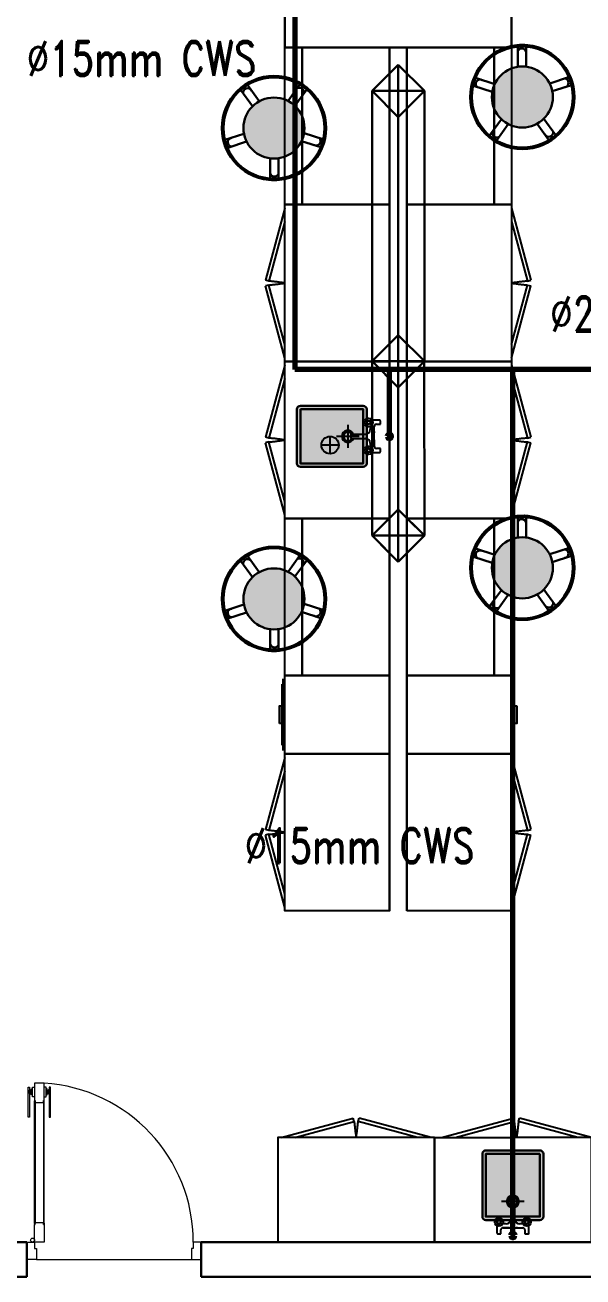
# Model space of a CAD drawing. Extents: x 800 to 995, y 398 to 804.
# Drawn here: x 902 to 905.2, y 754.73 to 761.91 of the extents above; entities that cross this region are included whole.
import ezdxf

# ---------------------------------------------------------------- set-up
doc = ezdxf.new("R2010")
doc.units = 0
doc.header["$MEASUREMENT"] = 0
doc.linetypes.add('ACAD_ISO02W100', pattern=[15, 12, -3])
doc.linetypes.add('DASHED', pattern=[19.05, 12.7, -6.35])
doc.layers.get('0').update_dxf_attribs({"color": 252, "linetype": 'CONTINUOUS', "lineweight": 30})
for name, color, linetype in [('-FUR', 252, 'CONTINUOUS'), ('LAYER8', 3, 'CONTINUOUS'), ('SAN', 2, 'CONTINUOUS')]:
    doc.layers.add(name, color=color, linetype=linetype)
for name, color, linetype, lineweight in [('DOOR', 30, 'CONTINUOUS', 9), ('P-C-WATER', 5, 'CONTINUOUS', 70), ('P-TEXT', 1, 'CONTINUOUS', 25), ('Wall', 252, 'CONTINUOUS', 30)]:
    doc.layers.add(name, color=color, linetype=linetype, lineweight=lineweight)
doc.styles.add('ROMANC', font='romand.shx')

# ---------------------------------------------------------------- blocks, each defined once
blk = doc.blocks.new('YY5Y5')
at = {"layer": 'SAN', "color": 1}
for p, q in [((433.83, 542.04), (433.83, 538.56)), ((435.73, 542.41), (434.2, 542.41)), ((435.73, 540.55), (435.73, 542.41)), ((447.16, 542.41), (447.16, 540.55)), ((448.69, 542.41), (447.16, 542.41)), ((449.07, 538.56), (449.07, 542.04)), ((434.16, 537.56), (433.7, 538.02)), ((434.16, 536.15), (433.7, 535.69)), ((435.58, 537.56), (436.04, 538.02)), ((435.58, 536.15), (436.04, 535.69)), ((436.72, 537.65), (438.25, 537.65)), ((446.18, 539.55), (436.73, 539.55)), ((440.5, 535.4), (440.5, 528.74)), ((442.4, 528.74), (442.4, 535.4)), ((443.04, 539.55), (446.16, 539.55)), ((444.65, 537.65), (446.18, 537.65)), ((447.32, 537.56), (446.86, 538.02)), ((447.32, 536.15), (446.86, 535.69)), ((448.74, 537.56), (449.2, 538.02)), ((448.74, 536.15), (449.2, 535.69)), ((440.87, 528.36), (442.03, 528.36))]:
    blk.add_line(p, q, dxfattribs=at)
at = {"layer": 'SAN', "color": 1, "linetype": 'Continuous'}
blk.add_line((439.23, 539.55), (439.86, 539.55), dxfattribs=at)
at = {"layer": 'SAN', "color": 2, "linetype": 'DASHED'}
for points in [[(441.45, 532.42), (441.45, 521.63)], [(436.06, 527.03), (446.84, 527.03)]]:
    blk.add_lwpolyline(points, dxfattribs=at)
at = {"layer": 'SAN', "color": 1}
for centre, radius in [((434.87, 536.85), 2), ((434.87, 536.85), 1), ((434.87, 536.85), 0.8), ((448.03, 536.85), 2), ((448.03, 536.85), 1), ((448.03, 536.85), 0.8)]:
    blk.add_circle(centre, radius, dxfattribs=at)
for centre, radius, start, end in [((434.2, 542.04), 0.375, 90, 180), ((436.73, 540.55), 1, 180, 270), ((446.16, 540.55), 1, 270, 0), ((448.69, 542.04), 0.375, 0, 90), ((438.25, 535.4), 2.25, 0, 90), ((444.65, 535.4), 2.25, 90, 180), ((441.45, 527.03), 2.86, 109.43194, 70.56806), ((441.45, 527.03), 2.08, 117.27647, 62.72353), ((440.87, 528.74), 0.375, 180, 270), ((442.03, 528.74), 0.375, 270, 360)]:
    blk.add_arc(centre, radius, start, end, dxfattribs=at)
blk = doc.blocks.new('fd')
at = {"layer": '-FUR'}
h = blk.add_hatch(color=254, dxfattribs=at)
h.paths.add_polyline_path([(1322.6636, 576.6994), (1322.3536, 576.6994), (1322.3536, 577.0594), (1322.6636, 577.0594)], flags=16)
edge = h.paths.add_edge_path()
edge.add_line((1322.6636, 576.6794), (1322.3536, 576.6794))
edge.add_arc((1322.3536, 576.6994), 0.02, 180, 270, ccw=False)
edge.add_line((1322.3336, 576.6994), (1322.3336, 577.0594))
edge.add_arc((1322.3536, 577.0594), 0.02, 90, 180, ccw=False)
edge.add_line((1322.3536, 577.0794), (1322.6636, 577.0794))
edge.add_arc((1322.6636, 577.0594), 0.02, 0, 90, ccw=False)
edge.add_line((1322.6836, 577.0594), (1322.6836, 576.6994))
edge.add_arc((1322.6636, 576.6994), 0.02, -90, 0, ccw=False)
blk.add_hatch(color=253, dxfattribs=at).paths.add_polyline_path([(1322.6636, 577.0594), (1322.6636, 576.6994), (1322.3536, 576.6994), (1322.3536, 577.0594)])
h = blk.add_hatch(color=251, dxfattribs=at)
h.paths.add_polyline_path([(1322.6337, 577.0294), (1322.6636, 577.0594), (1322.6636, 576.6994), (1322.6336, 576.7294)])
h.paths.add_polyline_path([(1322.6336, 576.7294), (1322.6636, 576.6994), (1322.3536, 576.6994), (1322.3836, 576.7294)])
h = blk.add_hatch(color=252, dxfattribs=at)
h.paths.add_polyline_path([(1322.3836, 577.0294), (1322.3536, 577.0594), (1322.6636, 577.0594), (1322.6337, 577.0294)])
h.paths.add_polyline_path([(1322.3836, 576.7294), (1322.3536, 576.6994), (1322.3536, 577.0594), (1322.3836, 577.0294)])
for p, q in [((1322.4784, 577.2056), (1322.0597, 577.2056)), ((1322.4784, 577.2056), (1322.9597, 577.2056)), ((1322.0597, 576.6056), (1322.5097, 576.6056)), ((1322.9597, 576.6056), (1322.5097, 576.6056))]:
    blk.add_line(p, q, dxfattribs=at)
at = {"layer": '-FUR', "linetype": 'ACAD_ISO02W100'}
for p, q in [((1322.0597, 577.2056), (1322.5097, 577.2056)), ((1322.9597, 577.2056), (1322.5097, 577.2056)), ((1322.0997, 576.6056), (1322.5133, 576.4948)), ((1322.177, 576.6056), (1322.5185, 576.5141)), ((1322.8824, 576.6056), (1322.541, 576.5141)), ((1322.9597, 576.6056), (1322.5462, 576.4948)), ((1322.5185, 576.5141), (1322.5133, 576.4948)), ((1322.541, 576.5141), (1322.5462, 576.4948))]:
    blk.add_line(p, q, dxfattribs=at)
for centre, start, end in [((1324.045, 576.3727), 171.26112, 174.70691), ((1321.0144, 576.3727), 5.29309, 8.73888)]:
    blk.add_arc(centre, 1.5331, start, end, dxfattribs=at)
for p, q in [((1322.0597, 577.2056), (1322.0597, 576.6056)), ((1322.9597, 577.2056), (1322.9597, 576.6056))]:
    blk.add_line(p, q)
blk.add_lwpolyline([(1322.6636, 576.6794), (1322.3536, 576.6794, -0.414214), (1322.3336, 576.6994), (1322.3336, 577.0594, -0.414214), (1322.3536, 577.0794), (1322.6636, 577.0794, -0.414214), (1322.6836, 577.0594), (1322.6836, 576.6994, -0.414214)], format="xyb", close=True)
blk.add_lwpolyline([(1322.6636, 576.6794), (1322.3536, 576.6794, -0.414214), (1322.3336, 576.6994), (1322.3336, 577.0594, -0.414214), (1322.3536, 577.0794), (1322.6636, 577.0794, -0.414214), (1322.6836, 577.0594), (1322.6836, 576.6994, -0.414214)], format="xyb", close=True)
blk.add_lwpolyline([(1322.6636, 576.6994), (1322.3536, 576.6994), (1322.3536, 577.0594), (1322.6636, 577.0594)], close=True)
at = {"extrusion": (0, 0, -1), "xscale": 0.0121000000000322, "yscale": 0.0121000000000322, "zscale": -0.0121}
blk.add_blockref('YY5Y5', (-1327.8502, 570.5947), dxfattribs=at)
blk = doc.blocks.new('juy')
blk.add_line((1322.9597, 577.2056), (1322.9597, 576.6056))
blk.add_blockref('fd', (0, 0))
blk = doc.blocks.new('vfd')
at = {"layer": '-FUR'}
h = blk.add_hatch(color=254, dxfattribs=at)
h.paths.add_polyline_path([(1316.635, 565.8296), (1316.635, 566.1396), (1316.275, 566.1396), (1316.275, 565.8296)], flags=16)
edge = h.paths.add_edge_path()
edge.add_line((1316.655, 565.8296), (1316.655, 566.1396))
edge.add_ellipse((1316.635, 566.1396), major_axis=(-0.0141, -0.0141), ratio=1, start_angle=135, end_angle=225)
edge.add_line((1316.635, 566.1596), (1316.275, 566.1596))
edge.add_ellipse((1316.275, 566.1396), major_axis=(-0.0141, -0.0141), ratio=1, start_angle=225, end_angle=315)
edge.add_line((1316.255, 566.1396), (1316.255, 565.8296))
edge.add_ellipse((1316.275, 565.8296), major_axis=(0.0141, -0.0141), ratio=1, start_angle=225, end_angle=315)
edge.add_line((1316.275, 565.8096), (1316.635, 565.8096))
edge.add_ellipse((1316.635, 565.8296), major_axis=(0.0141, -0.0141), ratio=1, start_angle=-45, end_angle=45)
blk.add_hatch(color=253, dxfattribs=at).paths.add_polyline_path([(1316.275, 565.8296), (1316.635, 565.8296), (1316.635, 566.1396), (1316.275, 566.1396)])
h = blk.add_hatch(color=251, dxfattribs=at)
h.paths.add_polyline_path([(1316.305, 565.8596), (1316.275, 565.8296), (1316.635, 565.8296), (1316.605, 565.8596)])
h.paths.add_polyline_path([(1316.605, 565.8596), (1316.635, 565.8296), (1316.635, 566.1396), (1316.605, 566.1096)])
h = blk.add_hatch(color=252, dxfattribs=at)
h.paths.add_polyline_path([(1316.305, 566.1096), (1316.275, 566.1396), (1316.275, 565.8296), (1316.305, 565.8596)])
h.paths.add_polyline_path([(1316.605, 566.1096), (1316.635, 566.1396), (1316.275, 566.1396), (1316.305, 566.1096)])
blk.add_lwpolyline([(1316.655, 565.8296), (1316.655, 566.1396, 0.414214), (1316.635, 566.1596), (1316.275, 566.1596, 0.414214), (1316.255, 566.1396), (1316.255, 565.8296, 0.414214), (1316.275, 565.8096), (1316.635, 565.8096, 0.414214)], format="xyb", close=True)
blk.add_lwpolyline([(1316.655, 565.8296), (1316.655, 566.1396, 0.414214), (1316.635, 566.1596), (1316.275, 566.1596, 0.414214), (1316.255, 566.1396), (1316.255, 565.8296, 0.414214), (1316.275, 565.8096), (1316.635, 565.8096, 0.414214)], format="xyb", close=True)
blk.add_lwpolyline([(1316.635, 565.8296), (1316.635, 566.1396), (1316.275, 566.1396), (1316.275, 565.8296)], close=True)
at = {"layer": 'LAYER8'}
for p, q in [((1316.415, 566.0346), (1316.515, 566.0346)), ((1316.465, 566.0846), (1316.465, 565.9846))]:
    blk.add_line(p, q, dxfattribs=at)
blk.add_circle((1316.465, 566.0346), 0.05, dxfattribs=at)
at = {"xscale": 0.0121, "yscale": 0.0121, "zscale": 0.0121, "rotation": 89.99999999999997}
blk.add_blockref('YY5Y5', (1322.7397, 560.6431), dxfattribs=at)

msp = doc.modelspace()

# ---------------------------------------------------------------- hatches: boundary and pattern name
h = msp.add_hatch(color=256)
h.set_gradient(color1=(132, 132, 132), name='SPHERICAL')
h.paths.add_polyline_path([(904.6752, 761.4986, 1), (905.0252, 761.4986, 1)])
h = msp.add_hatch(color=256)
h.set_gradient(color1=(132, 132, 132), name='SPHERICAL')
h.paths.add_polyline_path([(903.6, 761.3206, 1), (903.25, 761.3206, 1)])
h = msp.add_hatch(color=256)
h.set_gradient(color1=(132, 132, 132), name='SPHERICAL')
h.paths.add_polyline_path([(904.6752, 758.7986, 1), (905.0252, 758.7986, 1)])
h = msp.add_hatch(color=256)
h.set_gradient(color1=(132, 132, 132), name='SPHERICAL')
h.paths.add_polyline_path([(903.6, 758.6206, 1), (903.25, 758.6206, 1)])

# ---------------------------------------------------------------- linework, layer by layer
at = {"layer": '-FUR', "linetype": 'ACAD_ISO02W100'}
for p, q in [((903.4876, 760.8816), (903.4876, 761.7816)), ((904.7876, 761.7816), (904.7876, 760.8816)), ((904.0876, 760.8816), (904.0876, 759.9816)), ((904.1876, 759.9816), (904.1876, 760.8816)), ((903.4876, 760.8616), (903.3768, 760.448)), ((904.7876, 760.8616), (904.8984, 760.448)), ((903.4876, 760.7843), (903.3961, 760.4428)), ((904.7876, 760.7843), (904.8791, 760.4428)), ((903.3961, 760.4428), (903.3768, 760.448)), ((904.8791, 760.4428), (904.8984, 760.448)), ((903.3961, 760.4203), (903.3768, 760.4151)), ((903.4876, 760.0016), (903.3768, 760.4151)), ((903.4876, 760.0788), (903.3961, 760.4203)), ((904.7876, 760.0788), (904.8791, 760.4203)), ((904.7876, 760.0016), (904.8984, 760.4151)), ((904.8791, 760.4203), (904.8984, 760.4151)), ((903.4876, 759.9616), (903.3768, 759.548)), ((904.0876, 759.9816), (904.0876, 759.0816)), ((904.1876, 759.0816), (904.1876, 759.9816)), ((904.7876, 759.9616), (904.8984, 759.548)), ((903.4876, 759.8843), (903.3961, 759.5428)), ((904.7876, 759.8843), (904.8791, 759.5428)), ((903.3961, 759.5428), (903.3768, 759.548)), ((903.3961, 759.5203), (903.3768, 759.5151)), ((903.4876, 759.1016), (903.3768, 759.5151)), ((903.4876, 759.1788), (903.3961, 759.5203)), ((904.7876, 759.1788), (904.8791, 759.5203)), ((904.7876, 759.1016), (904.8984, 759.5151)), ((904.8791, 759.5428), (904.8984, 759.548)), ((904.8791, 759.5203), (904.8984, 759.5151)), ((903.4876, 758.1816), (903.4876, 759.0816)), ((904.7876, 759.0816), (904.7876, 758.1816)), ((904.0876, 757.7316), (904.0876, 758.1816)), ((904.1876, 758.1816), (904.1876, 757.7316)), ((904.0876, 757.7316), (904.0876, 756.8316)), ((904.1876, 756.8316), (904.1876, 757.7316)), ((903.4876, 757.7116), (903.3768, 757.298)), ((904.7876, 757.7116), (904.8984, 757.298)), ((903.4876, 757.6343), (903.3961, 757.2928)), ((904.7876, 757.6343), (904.8791, 757.2928)), ((903.3961, 757.2928), (903.3768, 757.298)), ((904.8791, 757.2928), (904.8984, 757.298)), ((903.3961, 757.2703), (903.3768, 757.2651)), ((903.4876, 756.8516), (903.3768, 757.2651)), ((903.4876, 756.9288), (903.3961, 757.2703)), ((904.7876, 756.9288), (904.8791, 757.2703)), ((904.7876, 756.8516), (904.8984, 757.2651)), ((904.8791, 757.2703), (904.8984, 757.2651)), ((903.4667, 755.5316), (903.8803, 755.6424)), ((903.8854, 755.6231), (903.8803, 755.6424)), ((903.908, 755.6231), (903.9131, 755.6424)), ((904.3267, 755.5316), (903.9131, 755.6424)), ((903.544, 755.5316), (903.8854, 755.6231)), ((904.2494, 755.5316), (903.908, 755.6231)), ((903.4467, 754.9316), (904.3467, 754.9316))]:
    msp.add_line(p, q, dxfattribs=at)
at = {"layer": '-FUR'}
for p, q in [((903.4776, 757.7516), (903.4776, 758.1616)), ((904.7976, 758.1616), (904.7976, 757.7516)), ((903.4726, 757.7816), (903.4726, 758.1316)), ((904.8026, 758.1316), (904.8026, 757.7816))]:
    msp.add_line(p, q, dxfattribs=at)
for points in [[(904.0876, 760.8816), (904.0876, 759.9816), (903.4876, 759.9816), (903.4876, 760.8816)], [(904.1876, 759.9816), (904.1876, 760.8816), (904.7876, 760.8816), (904.7876, 759.9816)], [(904.0876, 759.9816), (904.0876, 759.0816), (903.4876, 759.0816), (903.4876, 759.9816)], [(904.1876, 759.0816), (904.1876, 759.9816), (904.7876, 759.9816), (904.7876, 759.0816)], [(903.4876, 757.7316), (903.4876, 758.1816), (904.0876, 758.1816), (904.0876, 757.7316)], [(904.7876, 758.1816), (904.7876, 757.7316), (904.1876, 757.7316), (904.1876, 758.1816)], [(904.0876, 757.7316), (904.0876, 756.8316), (903.4876, 756.8316), (903.4876, 757.7316)], [(904.1876, 756.8316), (904.1876, 757.7316), (904.7876, 757.7316), (904.7876, 756.8316)], [(903.4467, 754.9316), (904.3467, 754.9316), (904.3467, 755.5316), (903.4467, 755.5316)]]:
    msp.add_lwpolyline(points, close=True, dxfattribs=at)
at = {"layer": '-FUR', "color": 1}
for points in [[(903.4576, 757.9066), (903.4576, 758.0066), (903.4676, 758.0066), (903.4676, 757.9066)], [(904.8176, 758.0066), (904.8176, 757.9066), (904.8076, 757.9066), (904.8076, 758.0066)]]:
    msp.add_lwpolyline(points, close=True, dxfattribs=at)
at = {"layer": '-FUR', "linetype": 'ACAD_ISO02W100'}
for centre, start, end in [((903.2547, 758.9163), 81.26112, 84.70691), ((903.2547, 761.9468), 275.29309, 278.73888), ((905.0205, 758.9163), 95.29309, 98.73888), ((905.0205, 761.9468), 261.26112, 264.70691), ((903.2547, 758.0163), 81.26112, 84.70691), ((903.2547, 761.0468), 275.29309, 278.73888), ((905.0205, 758.0163), 95.29309, 98.73888), ((905.0205, 761.0468), 261.26112, 264.70691), ((903.2547, 755.7663), 81.26112, 84.70691), ((905.0205, 755.7663), 95.29309, 98.73888), ((903.2547, 758.7968), 275.29309, 278.73888), ((905.0205, 758.7968), 261.26112, 264.70691), ((905.412, 755.7645), 185.29309, 188.73888), ((902.3814, 755.7645), 351.26112, 354.70691)]:
    msp.add_arc(centre, 1.5331, start, end, dxfattribs=at)
for p, q in [((903.4876, 761.7816), (903.4876, 762.3816)), ((904.7876, 762.3816), (904.7876, 761.7816)), ((903.4876, 761.7816), (904.7876, 761.7816)), ((904.0876, 761.7816), (903.4876, 761.7816)), ((903.4876, 761.7816), (903.5876, 761.7816)), ((903.5876, 761.7816), (903.5876, 760.8816)), ((904.0876, 760.8816), (904.0876, 761.7816)), ((904.7876, 761.7816), (904.1876, 761.7816)), ((904.1876, 761.7816), (904.1876, 760.8816)), ((904.6876, 760.8816), (904.6876, 761.7816)), ((904.8245, 761.6717), (904.8241, 761.785)), ((904.8624, 761.7977), (904.8349, 761.7976)), ((904.8719, 761.6723), (904.8724, 761.7877)), ((904.1378, 761.6834), (903.9878, 761.5334)), ((904.1378, 759.9834), (904.1378, 761.6834)), ((904.1378, 761.5334), (904.1378, 761.6834)), ((904.1378, 761.6834), (904.2878, 761.5334)), ((904.5696, 761.6026), (904.5612, 761.5764)), ((904.6918, 761.5729), (904.5821, 761.6091)), ((905.0069, 761.5765), (905.1145, 761.6119)), ((905.1384, 761.5795), (905.1298, 761.6056)), ((903.3025, 761.4455), (903.2355, 761.5369)), ((903.2591, 761.5697), (903.2369, 761.5534)), ((903.3405, 761.4738), (903.273, 761.5675)), ((903.506, 761.4757), (903.5722, 761.5676)), ((903.5446, 761.4483), (903.6129, 761.5414)), ((903.6106, 761.5554), (903.5883, 761.5714)), ((904.2878, 761.5334), (903.9878, 761.5334)), ((903.9878, 761.5334), (903.9878, 759.9834)), ((904.1378, 761.3834), (903.9878, 761.5334)), ((903.9878, 761.5334), (904.2878, 761.5334)), ((904.1378, 761.5334), (904.1378, 761.3834)), ((904.2878, 761.5334), (904.1378, 761.3834)), ((904.2878, 759.9834), (904.2878, 761.5334)), ((904.6776, 761.5277), (904.5698, 761.5623)), ((905.0221, 761.5316), (905.132, 761.5668)), ((904.0876, 756.8316), (904.0876, 761.4336)), ((904.1378, 761.3834), (904.1378, 760.5334)), ((904.1876, 761.4331), (904.1876, 756.8316)), ((904.7306, 761.3709), (904.6623, 761.2778)), ((904.7693, 761.3435), (904.703, 761.2516)), ((904.9347, 761.3454), (905.0022, 761.2517)), ((904.9727, 761.3737), (905.0397, 761.2822)), ((903.1368, 761.2397), (903.1454, 761.2136)), ((903.2531, 761.2876), (903.1432, 761.2524)), ((903.2683, 761.2426), (903.1607, 761.2072)), ((903.5834, 761.2463), (903.6931, 761.2101)), ((903.5976, 761.2915), (903.7055, 761.2569)), ((903.7056, 761.2166), (903.7141, 761.2428)), ((904.6646, 761.2638), (904.6869, 761.2478)), ((905.0161, 761.2495), (905.0383, 761.2658)), ((903.4033, 761.1469), (903.4028, 761.0315)), ((903.4507, 761.1475), (903.4511, 761.0342)), ((903.4128, 761.0215), (903.4403, 761.0216)), ((903.4876, 760.8816), (904.0876, 760.8816)), ((904.1876, 760.8816), (904.7876, 760.8816)), ((904.7876, 760.8816), (904.6876, 760.8816)), ((904.1378, 760.1334), (903.9878, 759.9834)), ((904.1378, 759.9834), (904.1378, 760.1334)), ((904.1378, 760.1334), (904.2878, 759.9834)), ((904.2878, 759.9834), (903.9878, 759.9834)), ((904.1378, 759.8334), (903.9878, 759.9834)), ((903.9878, 759.9834), (904.2878, 759.9834)), ((903.9878, 759.9834), (903.9878, 758.9834)), ((904.1876, 759.9816), (904.1376, 759.9816)), ((904.1378, 759.9834), (904.1378, 759.8334)), ((904.2878, 759.9834), (904.1378, 759.8334)), ((904.2878, 758.9834), (904.2861, 759.9816)), ((904.1378, 759.8334), (904.1378, 758.9834)), ((904.0876, 759.0816), (903.4876, 759.0816)), ((903.4876, 759.0816), (903.5876, 759.0816)), ((903.5876, 759.0816), (903.5876, 758.1816)), ((904.1378, 759.1334), (903.9878, 758.9834)), ((904.1378, 759.1334), (903.9878, 758.9834)), ((904.0876, 759.0831), (903.9878, 758.9834)), ((904.0876, 758.1816), (904.0876, 759.0816)), ((904.2878, 758.9834), (904.1378, 759.1334)), ((904.1378, 758.9834), (904.1378, 759.1334)), ((904.2878, 758.9834), (904.1378, 759.1334)), ((904.7876, 759.0816), (904.1876, 759.0816)), ((904.1876, 759.0816), (904.1876, 758.1816)), ((904.1896, 759.0816), (904.2878, 758.9834)), ((904.6876, 758.1816), (904.6876, 759.0816)), ((904.8245, 758.9717), (904.8241, 759.085)), ((904.8624, 759.0977), (904.8349, 759.0976)), ((904.8719, 758.9723), (904.8724, 759.0877)), ((903.9878, 758.9834), (904.2878, 758.9834)), ((904.1378, 758.8334), (903.9878, 758.9834)), ((903.9878, 758.9834), (904.2878, 758.9834)), ((904.1378, 758.9834), (903.9878, 758.9834)), ((903.9878, 758.9834), (904.1378, 758.9834)), ((904.1378, 758.8334), (903.9878, 758.9834)), ((903.9878, 758.9834), (904.2878, 758.9834)), ((903.9878, 758.9834), (904.2878, 758.9834)), ((903.9878, 758.9834), (904.0876, 758.8836)), ((904.2878, 758.9834), (904.1378, 758.8334)), ((904.1378, 758.9834), (904.2878, 758.9834)), ((904.1378, 758.9834), (904.1378, 758.8334)), ((904.2878, 758.9834), (904.1378, 758.8334)), ((904.1876, 758.8831), (904.2878, 758.9834)), ((903.2591, 758.8697), (903.2369, 758.8534)), ((903.3405, 758.7738), (903.273, 758.8675)), ((903.506, 758.7757), (903.5722, 758.8676)), ((903.6106, 758.8554), (903.5883, 758.8714)), ((904.5696, 758.9026), (904.5612, 758.8764)), ((904.6918, 758.8729), (904.5821, 758.9091)), ((905.0069, 758.8765), (905.1145, 758.9119)), ((905.0221, 758.8316), (905.132, 758.8668)), ((905.1384, 758.8795), (905.1298, 758.9056)), ((903.3025, 758.7455), (903.2355, 758.8369)), ((903.5446, 758.7483), (903.6129, 758.8414)), ((904.6776, 758.8277), (904.5698, 758.8623)), ((904.7306, 758.6709), (904.6623, 758.5778)), ((904.9727, 758.6737), (905.0397, 758.5822)), ((903.2531, 758.5876), (903.1432, 758.5524)), ((903.5976, 758.5915), (903.7055, 758.5569)), ((904.7693, 758.6435), (904.703, 758.5516)), ((904.9347, 758.6454), (905.0022, 758.5517)), ((903.1368, 758.5397), (903.1454, 758.5136)), ((903.2683, 758.5426), (903.1607, 758.5072)), ((903.5834, 758.5463), (903.6931, 758.5101)), ((903.7056, 758.5166), (903.7141, 758.5428)), ((904.6646, 758.5638), (904.6869, 758.5478)), ((905.0161, 758.5495), (905.0383, 758.5658)), ((903.4033, 758.4469), (903.4028, 758.3315)), ((903.4507, 758.4475), (903.4511, 758.3342)), ((903.4128, 758.3215), (903.4403, 758.3216)), ((903.4876, 758.1816), (904.0876, 758.1816)), ((904.1876, 758.1816), (904.7876, 758.1816)), ((904.7876, 758.1816), (904.6876, 758.1816))]:
    msp.add_line(p, q)
for centre, radius in [((904.8502, 761.4986), 0.299), ((904.8502, 761.4986), 0.29), ((904.8502, 761.4986), 0.175), ((903.425, 761.3206), 0.299), ((903.425, 761.3206), 0.29), ((903.425, 761.3206), 0.175), ((904.8502, 758.7986), 0.299), ((904.8502, 758.7986), 0.29), ((904.8502, 758.7986), 0.175), ((903.425, 758.6206), 0.299), ((903.425, 758.6206), 0.29), ((903.425, 758.6206), 0.175)]:
    msp.add_circle(centre, radius)
for centre, radius, start, end in [((904.8372, 761.7846), 0.0131, 100.27962, 178.34598), ((904.8472, 761.7522), 0.025, 348.82483, 157.06505), ((904.8624, 761.7877), 0.01, 0.20885, 90.20885), ((904.5791, 761.5995), 0.01, 72.20885, 162.20885), ((904.6081, 761.5741), 0.025, 60.82483, 229.06505), ((905.0905, 761.5798), 0.025, 276.82483, 85.06505), ((905.1182, 761.5994), 0.0131, 28.27962, 106.34598), ((903.2464, 761.5443), 0.0131, 136.27962, 214.34598), ((903.2735, 761.524), 0.025, 24.82483, 193.06505), ((903.265, 761.5616), 0.01, 36.20885, 126.20885), ((903.5716, 761.5275), 0.025, 312.82483, 121.06505), ((903.5826, 761.5596), 0.0131, 64.27962, 142.34598), ((903.6048, 761.5472), 0.01, 324.20885, 54.20885), ((904.5742, 761.5747), 0.0131, 172.27962, 250.34598), ((905.1289, 761.5763), 0.01, 288.20885, 18.20885), ((904.7036, 761.2917), 0.025, 132.82483, 301.06505), ((903.1463, 761.2429), 0.01, 108.20885, 198.20885), ((903.1847, 761.2394), 0.025, 96.82483, 265.06505), ((903.6671, 761.2451), 0.025, 240.82483, 49.06505), ((903.701, 761.2445), 0.0131, 352.27962, 70.34598), ((904.6704, 761.2719), 0.01, 144.20885, 234.20885), ((904.6926, 761.2596), 0.0131, 244.27962, 322.34598), ((905.0017, 761.2952), 0.025, 204.82483, 13.06505), ((905.0102, 761.2576), 0.01, 216.20885, 306.20885), ((905.0288, 761.2748), 0.0131, 316.27962, 34.34598), ((903.157, 761.2198), 0.0131, 208.27962, 286.34598), ((903.6961, 761.2196), 0.01, 252.20885, 342.20885), ((903.4128, 761.0315), 0.01, 180.20885, 270.20885), ((903.428, 761.067), 0.025, 168.82483, 337.06505), ((903.438, 761.0345), 0.0131, 280.27962, 358.34598), ((904.8372, 759.0846), 0.0131, 100.27962, 178.34598), ((904.8624, 759.0877), 0.01, 0.20885, 90.20885), ((904.8472, 759.0522), 0.025, 348.82483, 157.06505), ((903.265, 758.8616), 0.01, 36.20885, 126.20885), ((903.5826, 758.8596), 0.0131, 64.27962, 142.34598), ((904.5742, 758.8747), 0.0131, 172.27962, 250.34598), ((904.5791, 758.8995), 0.01, 72.20885, 162.20885), ((904.6081, 758.8741), 0.025, 60.82483, 229.06505), ((905.0905, 758.8798), 0.025, 276.82483, 85.06505), ((905.1182, 758.8994), 0.0131, 28.27962, 106.34598), ((905.1289, 758.8763), 0.01, 288.20885, 18.20885), ((903.2464, 758.8443), 0.0131, 136.27962, 214.34598), ((903.2735, 758.824), 0.025, 24.82483, 193.06505), ((903.5716, 758.8275), 0.025, 312.82483, 121.06505), ((903.6048, 758.8472), 0.01, 324.20885, 54.20885), ((904.7036, 758.5917), 0.025, 132.82483, 301.06505), ((905.0017, 758.5952), 0.025, 204.82483, 13.06505), ((905.0288, 758.5748), 0.0131, 316.27962, 34.34598), ((903.1463, 758.5429), 0.01, 108.20885, 198.20885), ((903.157, 758.5198), 0.0131, 208.27962, 286.34598), ((903.1847, 758.5394), 0.025, 96.82483, 265.06505), ((903.6671, 758.5451), 0.025, 240.82483, 49.06505), ((903.6961, 758.5196), 0.01, 252.20885, 342.20885), ((903.701, 758.5445), 0.0131, 352.27962, 70.34598), ((904.6704, 758.5719), 0.01, 144.20885, 234.20885), ((904.6926, 758.5596), 0.0131, 244.27962, 322.34598), ((905.0102, 758.5576), 0.01, 216.20885, 306.20885), ((903.428, 758.367), 0.025, 168.82483, 337.06505), ((903.4128, 758.3315), 0.01, 180.20885, 270.20885), ((903.438, 758.3345), 0.0131, 280.27962, 358.34598)]:
    msp.add_arc(centre, radius, start, end)
at = {"layer": 'DOOR', "color": 252}
for p, q in [((902.0506, 755.0377), (902.0506, 755.7376)), ((902.0556, 755.7376), (902.0556, 755.0377)), ((902.1022, 755.7376), (902.1022, 755.0377)), ((902.1072, 755.0377), (902.1072, 755.7376))]:
    msp.add_line(p, q, dxfattribs=at)
at = {"layer": 'DOOR', "color": 251}
msp.add_line((902.0623, 754.8322), (902.9511, 754.8322), dxfattribs=at)
at = {"layer": 'DOOR', "color": 1}
for points in [[(902.0228, 755.6486), (902.0147, 755.6486), (902.0147, 755.8209), (902.0228, 755.8209)], [(902.0345, 755.8031), (902.028, 755.8031), (902.028, 755.7829), (902.0345, 755.7829)], [(902.1234, 755.8031), (902.1298, 755.8031), (902.1298, 755.7829), (902.1234, 755.7829)], [(902.1351, 755.6486), (902.1431, 755.6486), (902.1431, 755.8209), (902.1351, 755.8209)]]:
    msp.add_lwpolyline(points, close=True, dxfattribs=at)
for points in [[(902.0228, 755.8029, -1), (902.028, 755.8029), (902.028, 755.8029), (902.028, 755.7832), (902.028, 755.7832, -1), (902.0228, 755.7832), (902.0228, 755.7832)], [(902.1351, 755.8029, 1), (902.1298, 755.8029), (902.1298, 755.8029), (902.1298, 755.7832), (902.1298, 755.7832, 1), (902.1351, 755.7832), (902.1351, 755.7832)]]:
    msp.add_lwpolyline(points, format="xyb", close=True, dxfattribs=at)
for points in [[(902.04, 755.7758), (902.0345, 755.7758), (902.0345, 755.8103), (902.04, 755.8103)], [(902.0511, 755.7654), (902.04, 755.7654), (902.04, 755.8209), (902.0511, 755.8209)], [(902.1178, 755.7758), (902.1234, 755.7758), (902.1234, 755.8103), (902.1178, 755.8103)]]:
    msp.add_lwpolyline(points, dxfattribs=at)
at = {"layer": 'DOOR', "color": 5}
for points in [[(902.0556, 755.7432), (902.0556, 755.7321), (902.1022, 755.7321), (902.1022, 755.7432), (902.1067, 755.7432), (902.1067, 755.8432), (902.1067, 755.8432), (902.0511, 755.8432), (902.0511, 755.7432)], [(902.0556, 755.0322), (902.0556, 755.0433), (902.1022, 755.0433), (902.1022, 755.0322), (902.1067, 755.0322), (902.1067, 754.9322), (902.1067, 754.9322), (902.0511, 754.9322), (902.0511, 755.0322)], [(902.0067, 754.8322), (902.0067, 754.9322), (902.0511, 754.9322), (902.0511, 754.8943), (902.0623, 754.8943), (902.0623, 754.8322)], [(903.0067, 754.8322), (903.0067, 754.9322), (902.9621, 754.9322), (902.9621, 754.8943), (902.951, 754.8943), (902.9511, 754.8322)]]:
    msp.add_lwpolyline(points, close=True, dxfattribs=at)
msp.add_lwpolyline([(902.1067, 755.7654), (902.1178, 755.7654), (902.1178, 755.8209), (902.1067, 755.8209)], dxfattribs=at)
for points in [[(902.0556, 755.7327), (902.0556, 755.7327, -1), (902.0556, 755.7426)], [(902.1022, 755.7327), (902.1022, 755.7327, 1), (902.1022, 755.7426)], [(902.0556, 755.0427), (902.0556, 755.0427, 1), (902.0556, 755.0328)], [(902.1022, 755.0427), (902.1022, 755.0427, -1), (902.1022, 755.0328)]]:
    msp.add_lwpolyline(points, format="xyb", close=True, dxfattribs=at)
msp.add_circle((902.04, 754.9433), 0.0111, dxfattribs=at)
at = {"layer": 'DOOR', "color": 252}
msp.add_arc((902.0493, 754.9322), 0.9128, 360, 86.39768, dxfattribs=at)
at = {"layer": 'P-C-WATER', "linetype": 'Continuous'}
for p, q in [((903.5451, 764.2567, -0.1), (903.5451, 759.9368, -0.1)), ((910.9817, 759.9368), (903.5451, 759.9368)), ((904.0876, 759.5524), (904.0876, 759.9368)), ((904.7955, 754.983), (904.7955, 759.9368))]:
    msp.add_line(p, q, dxfattribs=at)
at = {"layer": 'P-C-WATER', "linetype": 'ByBlock'}
for centre, start, end in [((904.0876, 759.5524), 0, 180), ((904.0876, 759.5524), 180, 0), ((904.7955, 754.9705), 0, 180), ((904.7955, 754.9705), 180, 0)]:
    msp.add_arc(centre, 0.0125, start, end, dxfattribs=at)
at = {"layer": 'Wall', "color": 252, "linetype": 'Continuous'}
for p, q in [((902.0067, 754.9322), (901.9067, 754.9322)), ((902.0067, 754.9322), (902.0067, 754.7322)), ((906.1467, 754.932), (903.0067, 754.932)), ((903.0067, 754.932), (903.0067, 754.7322)), ((901.9065, 754.7322), (902.0067, 754.7322)), ((903.0067, 754.7319), (906.3717, 754.7319))]:
    msp.add_line(p, q, dxfattribs=at)

# ---------------------------------------------------------------- block references
at = {"rotation": 180}
msp.add_blockref('vfd', (2220.212, 1325.5372), dxfattribs=at)
at = {"xscale": -1, "rotation": 180}
msp.add_blockref('juy', (-417.713, 1332.1371), dxfattribs=at)

# ---------------------------------------------------------------- texts
at = {"layer": 'P-TEXT', "color": 41, "style": 'ROMANC', "width": 0.75}
for s, p in [('%%C15mm CWS', (902.0074, 761.6195, -0.1)), ('%%C20mm CWS', (905.0102, 760.154)), ('%%C15mm CWS', (903.2579, 757.105))]:
    msp.add_text(s, height=0.2, dxfattribs=at).set_placement(p)

doc.saveas('drawing.dxf')
